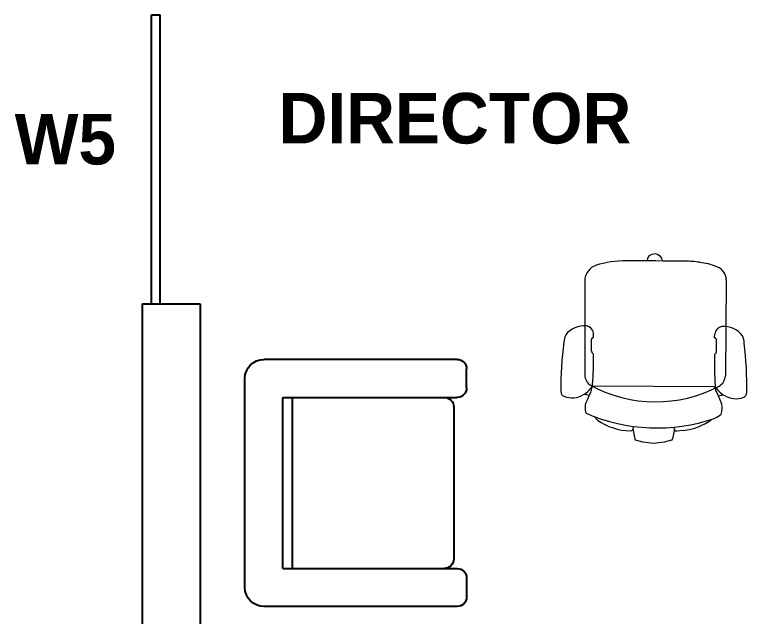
# Model space of a CAD drawing. Header units: inches. Extents: x 478327 to 492265, y -26791 to -22136.
# Drawn here: x 482408 to 482523.3, y -25218.9 to -25125.2 of the extents above; entities that cross this region are included whole.
import ezdxf

# ---------------------------------------------------------------- set-up
doc = ezdxf.new("R2010")
doc.units = ezdxf.units.IN
doc.header["$MEASUREMENT"] = 0
doc.layers.add('A-furniture', color=8, linetype='Continuous', lineweight=9)
doc.layers.add('I-ANNO-TEXT', color=7, linetype='Continuous', lineweight=18)
for name, color, linetype in [('furniture', 201, 'Continuous'), ('GLAZING', 4, 'Continuous'), ('I-WALL-IN', 3, 'Continuous')]:
    doc.layers.add(name, color=color, linetype=linetype)
doc.styles.add('MICRO', font='')
doc.styles.get('MICRO').set_extended_font_data('MicrogrammaSSi', bold=True)

# ---------------------------------------------------------------- blocks, each defined once
blk = doc.blocks.new('A$C6A0E07C9')
at = {"layer": 'A-furniture'}
for p, q in [((-0.2138, 0.2718), (0.1182, 0.2876)), ((-0.0121, 0.2424), (-0.025, 0.2422)), ((-0.0115, 0.2426), (-0.0121, 0.2424)), ((-0.0112, 0.2428), (-0.0115, 0.2426)), ((-0.0079, 0.2484), (-0.0112, 0.2428)), ((0.0377, 0.2515), (-0.0033, 0.2499)), ((0.0418, 0.2505), (0.045, 0.2473)), ((0.045, 0.2473), (0.0464, 0.2461)), ((0.0464, 0.2461), (0.0478, 0.2453)), ((0.0478, 0.2453), (0.0485, 0.2451)), ((0.1585, 0.2497), (0.1792, -0.1667)), ((-0.2691, 0.1773), (-0.2664, 0.2046)), ((0.3152, 0.1516), (0.3188, 0.1294)), ((0.3146, 0.1213), (0.3056, 0.1197)), ((0.3131, 0.1211), (0.3466, 0.116)), ((0.3514, 0.1128), (0.36, 0.0876)), ((0.36, 0.0876), (0.3659, 0.0513)), ((0.3659, 0.0513), (0.3636, 0.0146)), ((-0.2907, 0.0196), (-0.2893, 0.0294)), ((-0.2893, 0.0294), (-0.2841, 0.0379)), ((-0.2841, 0.0379), (-0.2762, 0.0438)), ((-0.2762, 0.0438), (-0.2666, 0.0462)), ((-0.2883, 0.01), (-0.2907, 0.0196)), ((-0.2824, 0.002), (-0.2883, 0.01)), ((-0.2739, -0.003), (-0.2824, 0.002)), ((0.3636, 0.0146), (0.3576, -0.0113)), ((-0.2641, -0.0045), (-0.2739, -0.003)), ((0.3108, -0.0224), (0.3218, -0.0234)), ((0.3197, -0.023), (0.3546, -0.0146)), ((0.3546, -0.0146), (0.3564, -0.0132)), ((0.3564, -0.0132), (0.3576, -0.0113)), ((0.2962, -0.1472), (0.2839, -0.1595)), ((0.0087, -0.176), (-0.0042, -0.1772)), ((0.0094, -0.1763), (0.0087, -0.176)), ((0.0097, -0.1764), (0.0094, -0.1763)), ((0.0135, -0.1816), (0.0097, -0.1764)), ((0.0631, -0.1788), (0.066, -0.1753)), ((0.066, -0.1753), (0.0673, -0.174)), ((0.0673, -0.174), (0.0686, -0.173)), ((0.0686, -0.173), (0.0692, -0.1728)), ((-0.1895, -0.2174), (0.1433, -0.1996)), ((0.0591, -0.1802), (0.0183, -0.1827))]:
    blk.add_line(p, q, dxfattribs=at)
for centre, radius, start, end in [((0.2241, -0.8917), 1.2574, 92.3594, 100.1757), ((0.1721, 0.3454), 0.0192, 28.1256, 89.2436), ((0.0274, 0.2777), 0.0792, 129.4999, 189.1152), ((0.0065, 0.2825), 0.0635, 94.0792, 117.5938), ((0.1209, 0.3234), 0.0749, 330.3794, 24.513), ((0.117, 0.2414), 0.0463, 34.0902, 88.4441), ((0.1077, 0.3263), 0.0879, 309.6726, 333.0223), ((-0.9196, -0.0126), 1.143, 14.0931, 15.0056), ((0.2336, 0.2226), 0.0597, 72.5282, 107.7011), ((-0.21, 0.2233), 0.0487, 94.526, 161.0109), ((-0.0222, 0.2712), 0.0292, 192.0047, 264.4409), ((0.1493, 0.274), 0.0211, 279.8693, 313.3434), ((-0.2488, 0.0248), 0.4712, 334.5973, 30.9732), ((0.1866, 0.1808), 0.0779, 100.0525, 108.2672), ((-1.1254, 2.7931), 2.8487, 297.1157, 298.0695), ((0.1951, 0.2221), 0.0806, 25.5198, 45.5387), ((-0.3014, 0.0263), 0.6141, 339.6108, 22.0467), ((0.5941, -0.0351), 0.8932, 162.1203, 164.4323), ((-0.0038, 0.2437), 0.00623, 84.8455, 131.3174), ((0.0374, 0.2414), 0.0101, 64.5281, 88.6391), ((0.0007, 1.5534), 1.3091, 272.0899, 276.676), ((0.1704, 0.2449), 0.0129, 130.1366, 158.0173), ((0.1276, 0.1249), 0.1894, 8.0925, 40.8276), ((0.1816, 0.1421), 0.4521, 175.5289, 182.0991), ((0.31, 0.1288), 0.0088, 301.088, 3.1667), ((72.2191, 3.6268), 72.5738, 182.765274, 182.924882), ((0.3467, 0.1108), 0.00513, 22.8184, 91.0076), ((0.3177, -0.0315), 0.00903, 2.1237, 63.3709), ((0.1162, -0.0378), 0.2107, 328.6962, 1.8079), ((0.0809, -0.0616), 0.3414, 182.481, 200.7553), ((0.0015, -0.2058), 0.0292, 101.2525, 173.6887), ((0.0579, -0.1702), 0.0101, 277.0543, 301.1654), ((0.1515, -1.4793), 1.3091, 89.0174, 93.6036), ((0.138, -0.155), 0.0449, 276.7939, 330.1521), ((0.1724, -0.1915), 0.0211, 52.3501, 85.8241), ((0.197, -0.1553), 0.0211, 212.6602, 229.0352), ((0.1633, -0.2919), 0.1223, 63.0548, 80.6357), ((0.1362, -0.2476), 0.0879, 32.6712, 56.0209), ((-0.9196, -0.0126), 1.143, 350.6964, 351.6126), ((-0.1856, -0.1603), 0.0572, 202.8821, 266.1169), ((0.0516, -0.2073), 0.0792, 176.5782, 236.1936), ((0.0171, -0.1766), 0.00623, 234.376, 280.848), ((0.1491, -0.2435), 0.0749, 341.1805, 35.314), ((0.3239, 0.0551), 0.2601, 246.1539, 250.8174), ((0.249, -0.1528), 0.0392, 254.2998, 275.9911), ((0.2537, -0.1401), 0.0518, 269.3553, 293.3788), ((0.0312, -0.2142), 0.0635, 248.0997, 271.6142), ((0.1312, 0.9758), 1.2574, 265.5178, 273.334), ((0.2022, -0.2604), 0.0192, 276.4498, 337.5679)]:
    blk.add_arc(centre, radius, start, end, dxfattribs=at)
blk = doc.blocks.new('CH_13')
for p, q in [((275, 0), (-275, 0)), ((-325, -558.9), (-325, -50)), ((325, -558.9), (325, -50)), ((-225, -100), (-225, -558.9)), ((225, -100), (-225, -100)), ((225, -100), (225, -558.9)), ((225, -125), (-225, -125)), ((-200, -550), (200, -550)), ((-250, -583.9), (-300, -583.9)), ((250, -583.9), (300, -583.9))]:
    blk.add_line(p, q)
for centre, radius, start, end in [((-275, -50), 50, 90, 180), ((275, -50), 50, 0, 90), ((-200, -525), 25, 180, 270), ((200, -525), 25, 270, 0), ((-300, -558.9), 25, 180, 270), ((-250, -558.9), 25, 270, 0), ((250, -558.9), 25, 180, 270), ((300, -558.9), 25, 270, 0)]:
    blk.add_arc(centre, radius, start, end)

msp = doc.modelspace()

# ---------------------------------------------------------------- linework, layer by layer
at = {"layer": 'GLAZING'}
for points, elevation in [([(482429.357, -25170.178), (482429.357, -25125.178)], 56.497), ([(482429.357, -25125.178), (482430.707, -25125.178)], 6.93), ([(482430.707, -25170.178), (482430.707, -25125.178)], 56.497)]:
    msp.add_lwpolyline(points, dxfattribs=dict(at, elevation=elevation))
at = {"layer": 'I-WALL-IN'}
for p, q in [((482427.926, -25170.178, 6.93), (482427.926, -25276.389, 6.93)), ((482427.926, -25170.178, 6.93), (482432.426, -25170.178, 6.93)), ((482432.426, -25170.178, 6.93), (482436.926, -25170.178, 6.93)), ((482436.926, -25170.178, 6.93), (482436.926, -25267.389, 6.93))]:
    msp.add_line(p, q, dxfattribs=at)

# ---------------------------------------------------------------- block references
at = {"layer": 'A-furniture', "xscale": 45.00000000000906, "yscale": 45.00000000000906, "zscale": 45.00000000000906, "rotation": 266.8565271614821}
msp.add_blockref('A$C6A0E07C9', (482506.219, -25175.381, -26.82), dxfattribs=at)
at = {"layer": 'furniture', "extrusion": (0, 0, -1), "xscale": 0.05920616447475435, "yscale": 0.05920616447475435, "zscale": -0.05920616447475435, "rotation": 270}
msp.add_blockref('CH_13', (-482443.919, -25198.103, -6.93), dxfattribs=at)

# ---------------------------------------------------------------- texts
at = {"layer": 'I-ANNO-TEXT', "char_height": 7.875, "attachment_point": 1, "style": 'MICRO'}
for s, insert in [('{\\fBahnschrift Light|b1|i0|c0|p34;DIRECTOR  }', (482449.177, -25137.349, 6.93)), ('{\\fBahnschrift Light|b1|i0|c0|p34;W5}', (482408.032, -25140.617, 6.93))]:
    msp.add_mtext_dynamic_manual_height_columns(s, width=7.40993, gutter_width=1.5, heights=[0], dxfattribs=dict(at, insert=insert))

doc.saveas('drawing.dxf')
